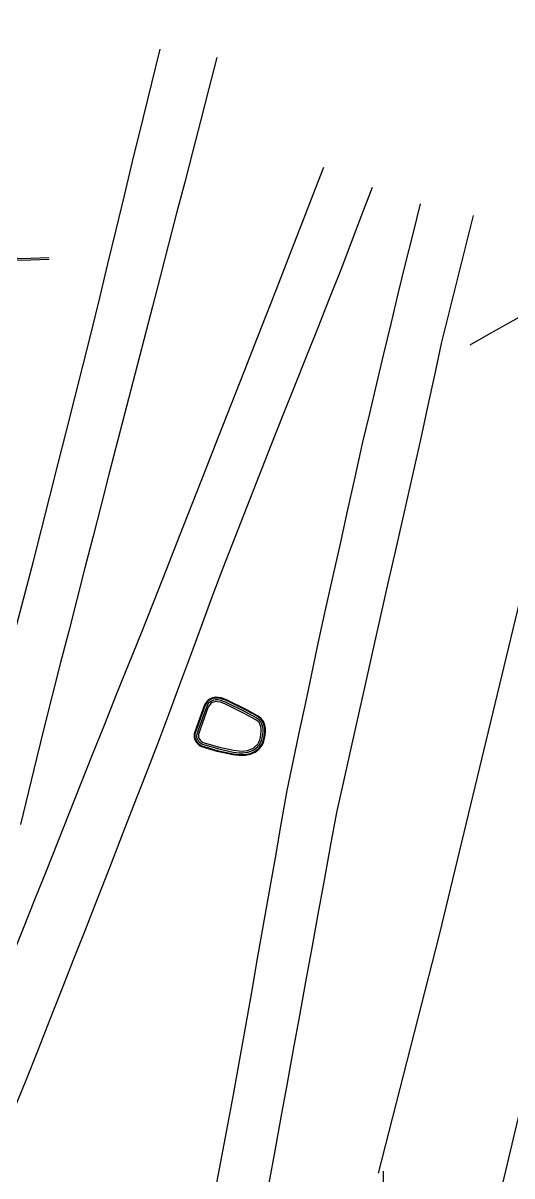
# Model space of a CAD drawing. Header units: metres. Extents: x 585772 to 587013, y 4140825 to 4141582.
# Drawn here: x 586124.37 to 586138.08, y 4140855.32 to 4140887.66 of the extents above; entities that cross this region are included whole.
import ezdxf

# ---------------------------------------------------------------- set-up
doc = ezdxf.new("R2010")
doc.units = ezdxf.units.M
doc.header["$MEASUREMENT"] = 0
for name, color, linetype, lineweight in [('BACK_OF_CURB', 5, 'Continuous', 30), ('BOTTOM_OF_CURB', 3, 'Continuous', 30), ('GUTTER', 30, 'Continuous', 30), ('LIGHT_POLE', 5, 'Continuous', 30), ('PAINT_STRIPE', 4, 'Continuous', 30), ('RAILS', 1, 'Continuous', 30), ('TOP_OF_CURB', 1, 'Continuous', 30)]:
    doc.layers.add(name, color=color, linetype=linetype, lineweight=lineweight)
doc.layers.add('PAVED_ROAD', color=140, linetype='Continuous', lineweight=30, true_color=0x38a9ff)

# ---------------------------------------------------------------- blocks, each defined once
blk = doc.blocks.new('SYM205')
at = {"color": 0, "linetype": 'ByBlock', "lineweight": -2}
for p, q in [((0, 0.25), (0, 0.5)), ((-0.25, 0.25), (-0.375, 0.375)), ((0.25, 0.25), (0.375, 0.375)), ((0.25, 0), (0.5, 0)), ((-0.25, -0.25), (-0.375, -0.375)), ((0, -0.25), (0, -0.5)), ((0.25, -0.25), (0.375, -0.375))]:
    blk.add_line(p, q, dxfattribs=at)
at = {"color": 0, "linetype": 'ByBlock', "lineweight": -2, "flags": 128}
blk.add_lwpolyline([(-0.5, 0), (-0.25, 0, 1), (0.25, 0, 1), (-0.25, 0)], format="xyb", dxfattribs=at)
blk = doc.blocks.new('SYM205_1')
at = {"layer": 'LIGHT_POLE', "xscale": 26.246667, "yscale": 26.246667, "zscale": 26.246667}
blk.add_blockref('SYM205', (0, 0), dxfattribs=at)
blk = doc.blocks.new('SYM003')
at = {"layer": 'LIGHT_POLE', "xscale": 0.5, "yscale": 0.5, "zscale": 0.5}
blk.add_blockref('SYM205_1', (0, 0), dxfattribs=at)

msp = doc.modelspace()

# ---------------------------------------------------------------- linework, layer by layer
at = {"layer": 'BACK_OF_CURB'}
msp.add_polyline3d([(586129.834091, 4140867.353993, -18.619), (586130.27341, 4140867.257672, -18.628), (586130.429423, 4140867.24033, -18.632), (586130.534015, 4140867.238534, -18.634), (586130.586996, 4140867.24232, -18.636), (586130.665396, 4140867.257196, -18.638), (586130.709465, 4140867.268532, -18.639), (586130.78301, 4140867.296625, -18.641), (586130.810492, 4140867.309863, -18.642), (586130.839219, 4140867.33197, -18.643), (586130.908451, 4140867.391535, -18.645), (586130.949102, 4140867.434596, -18.646), (586130.980863, 4140867.485832, -18.647), (586131.005708, 4140867.551698, -18.648), (586131.024609, 4140867.623283, -18.649), (586131.040285, 4140867.704263, -18.649), (586131.049817, 4140867.794852, -18.65), (586131.049817, 4140867.860466, -18.651), (586131.034725, 4140867.929485, -18.651), (586131.013522, 4140867.995243, -18.651), (586130.995116, 4140868.025375, -18.651), (586130.955227, 4140868.071267, -18.651), (586130.880095, 4140868.126535, -18.651), (586130.592725, 4140868.283115, -18.65), (586130.030146, 4140868.56355, -18.65), (586129.901544, 4140868.608818, -18.65), (586129.827067, 4140868.621966, -18.65), (586129.768672, 4140868.623913, -18.65), (586129.721353, 4140868.612552, -18.65), (586129.672169, 4140868.594838, -18.649), (586129.635247, 4140868.570213, -18.649), (586129.612141, 4140868.547097, -18.648), (586129.563919, 4140868.475782, -18.648), (586129.344256, 4140867.867138, -18.64), (586129.287643, 4140867.697204, -18.638), (586129.284514, 4140867.65651, -18.637), (586129.285345, 4140867.634901, -18.636), (586129.290681, 4140867.615835, -18.635), (586129.298357, 4140867.598769, -18.635), (586129.316352, 4140867.569966, -18.634), (586129.340663, 4140867.534062, -18.633), (586129.353375, 4140867.522139, -18.633), (586129.397034, 4140867.487906, -18.631), (586129.420605, 4140867.476552, -18.631), (586129.841036, 4140867.352207, -18.625)], dxfattribs=at)
at = {"layer": 'BOTTOM_OF_CURB'}
msp.add_polyline3d([(586129.812675, 4140867.256313, -18.739), (586130.257133, 4140867.158866, -18.748), (586130.423027, 4140867.140425, -18.752), (586130.536726, 4140867.138473, -18.754), (586130.599923, 4140867.142989, -18.756), (586130.687196, 4140867.159548, -18.758), (586130.739861, 4140867.173096, -18.759), (586130.82262, 4140867.204708, -18.761), (586130.863247, 4140867.224278, -18.762), (586130.902369, 4140867.254385, -18.763), (586130.977604, 4140867.319115, -18.765), (586131.028764, 4140867.373307, -18.766), (586131.07099, 4140867.441424, -18.767), (586131.101084, 4140867.521207, -18.768), (586131.12215, 4140867.600991, -18.769), (586131.139284, 4140867.6895, -18.769), (586131.149817, 4140867.789606, -18.77), (586131.149817, 4140867.871271, -18.771), (586131.131384, 4140867.955571, -18.771), (586131.105052, 4140868.037236, -18.771), (586131.076086, 4140868.084654, -18.771), (586131.023422, 4140868.145244, -18.771), (586130.933892, 4140868.211103, -18.771), (586130.638969, 4140868.371799, -18.77), (586130.069203, 4140868.655816, -18.77), (586129.927009, 4140868.705868, -18.77), (586129.837479, 4140868.721674, -18.77), (586129.758482, 4140868.724309, -18.77), (586129.692651, 4140868.708503, -18.77), (586129.62682, 4140868.684793, -18.769), (586129.571522, 4140868.647912, -18.769), (586129.534657, 4140868.611031, -18.768), (586129.474092, 4140868.521463, -18.768), (586129.249774, 4140867.89992, -18.76), (586129.18888, 4140867.717138, -18.758), (586129.184366, 4140867.658429, -18.757), (586129.185871, 4140867.61929, -18.756), (586129.196404, 4140867.581656, -18.755), (586129.209946, 4140867.55155, -18.755), (586129.232517, 4140867.515421, -18.754), (586129.264116, 4140867.468755, -18.753), (586129.288191, 4140867.446175, -18.753), (586129.343865, 4140867.40252, -18.751), (586129.384492, 4140867.382951, -18.751), (586129.812675, 4140867.256313, -18.745)], dxfattribs=at)
at = {"layer": 'GUTTER'}
msp.add_polyline3d([(586061.065229, 4140896.571874, -18.9), (586070.512888, 4140894.164773, -18.828), (586079.960547, 4140891.757672, -18.825025), (586090.849354, 4140889.386711, -18.820392), (586103.394299, 4140886.135482, -18.815934), (586111.132038, 4140884.249151, -18.816448), (586118.716108, 4140882.254299, -18.820383), (586122.455339, 4140881.364953, -18.825884), (586123.598274, 4140881.110855, -18.82801), (586124.33201, 4140881.054388, -18.831873), (586125.093967, 4140881.082621, -18.84)], dxfattribs=at)
at = {"layer": 'PAINT_STRIPE'}
for points in [[(586136.908315, 4140878.632421, -18.837), (586137.415134, 4140878.92282, -18.826), (586137.885094, 4140879.180952, -18.817), (586138.428773, 4140879.489788, -18.809), (586139.166108, 4140879.929996, -18.799869), (586139.783506, 4140880.321803, -18.79622), (586140.244251, 4140880.63064, -18.797741), (586140.995265, 4140881.248313, -18.804778), (586140.119634, 4140886.587125, -18.871)], [(586134.339615, 4140855.400108, -18.704), (586136.047468, 4140862.078909, -18.727731), (586138.553847, 4140872.480322, -18.768369), (586139.64835, 4140876.864678, -18.786)], [(586142.961536, 4140876.327671, -18.735), (586140.93261, 4140868.00145, -18.70175), (586138.903685, 4140859.67523, -18.672289), (586137.639458, 4140854.361843, -18.656)]]:
    msp.add_polyline3d(points, dxfattribs=at)
at = {"layer": 'PAVED_ROAD'}
for points in [[(586061.053734, 4140896.526759, -18.9), (586070.501393, 4140894.119659, -18.828), (586079.949844, 4140891.712356, -18.826288), (586090.838557, 4140889.341415, -18.819799), (586103.382945, 4140886.09033, -18.813108), (586111.120603, 4140884.20402, -18.811786), (586118.704799, 4140882.209135, -18.814479), (586122.444901, 4140881.319582, -18.817851), (586123.591402, 4140881.06469, -18.822026), (586124.331083, 4140881.007766, -18.827851), (586125.095691, 4140881.036098, -18.838)], [(586129.808211, 4140867.235956, -18.74), (586130.253741, 4140867.138274, -18.749), (586130.421694, 4140867.119604, -18.752), (586130.537291, 4140867.11762, -18.755), (586130.602618, 4140867.122288, -18.756), (586130.69174, 4140867.139197, -18.758), (586130.746196, 4140867.153206, -18.759), (586130.830875, 4140867.185552, -18.761), (586130.874241, 4140867.206441, -18.762), (586130.91553, 4140867.238215, -18.763), (586130.992017, 4140867.304022, -18.765), (586131.045367, 4140867.360534, -18.766), (586131.089773, 4140867.432169, -18.767), (586131.120961, 4140867.514853, -18.768), (586131.142478, 4140867.596345, -18.769), (586131.159916, 4140867.686424, -18.769), (586131.170657, 4140867.788513, -18.77), (586131.170657, 4140867.873523, -18.77), (586131.151529, 4140867.961007, -18.771), (586131.124127, 4140868.045987, -18.771), (586131.092961, 4140868.097008, -18.771), (586131.037634, 4140868.160662, -18.771), (586130.945103, 4140868.228728, -18.771), (586130.648607, 4140868.390281, -18.772), (586130.077343, 4140868.675044, -18.772), (586129.932316, 4140868.726094, -18.772), (586129.839649, 4140868.742454, -18.772), (586129.756358, 4140868.745232, -18.772), (586129.686669, 4140868.728499, -18.772), (586129.617369, 4140868.703541, -18.771), (586129.558241, 4140868.664106, -18.771), (586129.518509, 4140868.624356, -18.77), (586129.455372, 4140868.530984, -18.769), (586129.230083, 4140867.906752, -18.762), (586129.168298, 4140867.721292, -18.759), (586129.163495, 4140867.658829, -18.759), (586129.16514, 4140867.616037, -18.758), (586129.176756, 4140867.574533, -18.757), (586129.191521, 4140867.541709, -18.757), (586129.215045, 4140867.504054, -18.756), (586129.248163, 4140867.455145, -18.755), (586129.274606, 4140867.430344, -18.754), (586129.332784, 4140867.384725, -18.753), (586129.376966, 4140867.363444, -18.753), (586129.806764, 4140867.236328, -18.747)]]:
    msp.add_polyline3d(points, dxfattribs=at)
at = {"layer": 'RAILS'}
for points in [[(586124.193853, 4140870.786579, -18.80525), (586124.425254, 4140871.674309, -18.814), (586124.656654, 4140872.562038, -18.8235), (586124.888054, 4140873.449767, -18.828216), (586125.121246, 4140874.374193, -18.837179), (586125.354438, 4140875.298619, -18.849), (586125.58763, 4140876.223045, -18.859375), (586125.820822, 4140877.147471, -18.8665), (586126.054014, 4140878.071897, -18.869), (586126.287206, 4140878.996323, -18.871216), (586126.517945, 4140879.951339, -18.8755), (586126.748684, 4140880.906355, -18.877), (586126.979424, 4140881.861372, -18.877), (586127.210163, 4140882.816388, -18.87975), (586127.440902, 4140883.771404, -18.886), (586127.747345, 4140885.013833, -18.895), (586127.980705, 4140885.969101, -18.899), (586128.214065, 4140886.924369, -18.9)], [(586129.80676, 4140886.690693, -18.914), (586129.580393, 4140885.8173, -18.91), (586129.354026, 4140884.943906, -18.906), (586129.127659, 4140884.070513, -18.905), (586128.901293, 4140883.197119, -18.9), (586128.674926, 4140882.323726, -18.894), (586128.448559, 4140881.450332, -18.89), (586128.222192, 4140880.576939, -18.883), (586127.995825, 4140879.703545, -18.874376), (586127.753897, 4140878.769303, -18.868), (586127.511968, 4140877.835062, -18.862), (586127.27004, 4140876.90082, -18.854), (586127.028112, 4140875.966578, -18.844), (586126.786183, 4140875.032336, -18.832), (586126.558808, 4140874.146715, -18.824), (586126.331434, 4140873.261094, -18.819), (586126.104059, 4140872.375473, -18.813), (586125.876684, 4140871.489852, -18.808), (586125.649309, 4140870.60423, -18.803), (586125.421934, 4140869.718609, -18.801), (586125.194559, 4140868.832988, -18.801), (586124.967184, 4140867.947367, -18.797), (586124.741888, 4140867.025294, -18.794), (586124.516593, 4140866.103221, -18.791), (586124.291297, 4140865.181148, -18.788)], [(586124.064489, 4140861.469998, -18.767296), (586124.383175, 4140862.273355, -18.771), (586124.701861, 4140863.076713, -18.771), (586125.020547, 4140863.880071, -18.774), (586125.339233, 4140864.683429, -18.777), (586125.657919, 4140865.486786, -18.778), (586125.976605, 4140866.290144, -18.781), (586126.318329, 4140867.142633, -18.783), (586126.660053, 4140867.995122, -18.781), (586127.001777, 4140868.847611, -18.783), (586127.343501, 4140869.7001, -18.7895), (586127.685224, 4140870.552589, -18.799), (586128.026948, 4140871.405077, -18.808), (586128.391241, 4140872.333663, -18.816), (586128.755534, 4140873.262249, -18.821), (586129.119826, 4140874.190835, -18.825), (586129.484119, 4140875.119421, -18.829), (586129.848411, 4140876.048007, -18.835281), (586130.212704, 4140876.976593, -18.844125), (586130.576997, 4140877.905179, -18.857), (586130.941289, 4140878.833765, -18.86925), (586131.305582, 4140879.762351, -18.880239), (586131.6054, 4140880.533666, -18.889), (586131.905219, 4140881.304981, -18.894), (586132.205037, 4140882.076296, -18.896), (586132.504855, 4140882.847611, -18.894), (586132.804674, 4140883.618926, -18.893)], [(586124.06415, 4140857.048293, -18.757), (586124.430859, 4140857.96153, -18.7595), (586124.797568, 4140858.874767, -18.759), (586125.129614, 4140859.718953, -18.7595), (586125.461661, 4140860.563139, -18.763), (586125.793708, 4140861.407324, -18.765), (586126.125755, 4140862.25151, -18.766), (586126.457801, 4140863.095696, -18.768), (586126.797946, 4140863.970905, -18.771), (586127.138091, 4140864.846114, -18.772), (586127.478236, 4140865.721324, -18.776), (586127.81838, 4140866.596533, -18.778), (586128.158525, 4140867.471742, -18.781), (586128.462028, 4140868.289691, -18.782), (586128.76553, 4140869.10764, -18.788), (586129.069033, 4140869.925589, -18.7955), (586129.372535, 4140870.743538, -18.8), (586129.676038, 4140871.561487, -18.807), (586129.97954, 4140872.379436, -18.812), (586130.316858, 4140873.237697, -18.817), (586130.654175, 4140874.095958, -18.819), (586130.991492, 4140874.954219, -18.82325), (586131.328809, 4140875.81248, -18.82925), (586131.666127, 4140876.670742, -18.84), (586131.991002, 4140877.485408, -18.854), (586132.315877, 4140878.300075, -18.864), (586132.640752, 4140879.114742, -18.877), (586132.965628, 4140879.929408, -18.8885), (586133.290503, 4140880.744075, -18.895), (586133.582542, 4140881.513089, -18.897), (586133.87458, 4140882.282104, -18.902), (586134.166619, 4140883.051118, -18.908)], [(586135.505351, 4140882.590244, -18.88), (586135.297221, 4140881.745989, -18.876), (586135.089092, 4140880.901734, -18.871), (586134.880963, 4140880.057479, -18.863), (586134.681242, 4140879.219142, -18.855344), (586134.481522, 4140878.380805, -18.850375), (586134.281801, 4140877.542469, -18.8495), (586134.08208, 4140876.704132, -18.849244), (586133.88236, 4140875.865795, -18.846477), (586133.671213, 4140874.916073, -18.84), (586133.460065, 4140873.966352, -18.832), (586133.248918, 4140873.01663, -18.826), (586133.037771, 4140872.066908, -18.82), (586132.826623, 4140871.117186, -18.814), (586132.615476, 4140870.167465, -18.805), (586132.445925, 4140869.36029, -18.8), (586132.276373, 4140868.553114, -18.794), (586132.106822, 4140867.745939, -18.79), (586131.93727, 4140866.938764, -18.7845), (586131.767719, 4140866.131589, -18.780611), (586131.601793, 4140865.189071, -18.7775), (586131.435867, 4140864.246553, -18.77825), (586131.269941, 4140863.304035, -18.7835), (586131.104015, 4140862.361517, -18.788), (586130.938089, 4140861.419, -18.787688), (586130.772163, 4140860.476482, -18.78475), (586130.606238, 4140859.533964, -18.77775), (586130.440312, 4140858.591446, -18.772), (586130.274386, 4140857.648928, -18.76842), (586130.104431, 4140856.757748, -18.76325), (586129.934476, 4140855.866568, -18.762), (586129.764522, 4140854.975388, -18.760875)], [(586131.263875, 4140855.070107, -18.74775), (586131.436823, 4140856.019415, -18.7475), (586131.609772, 4140856.968723, -18.75175), (586131.782721, 4140857.918031, -18.757), (586131.95567, 4140858.867339, -18.76), (586132.128619, 4140859.816647, -18.765), (586132.301568, 4140860.765955, -18.7675), (586132.474517, 4140861.715263, -18.771), (586132.647465, 4140862.664571, -18.774), (586132.820414, 4140863.61388, -18.7785), (586132.993363, 4140864.563188, -18.78), (586133.166312, 4140865.512496, -18.780451), (586133.372959, 4140866.432216, -18.785813), (586133.579606, 4140867.351935, -18.796), (586133.786254, 4140868.271655, -18.807), (586133.992901, 4140869.191375, -18.816), (586134.199548, 4140870.111095, -18.824), (586134.406195, 4140871.030815, -18.828), (586134.612842, 4140871.950535, -18.8285), (586134.819489, 4140872.870255, -18.828422), (586134.99892, 4140873.655534, -18.82725), (586135.17835, 4140874.440813, -18.8295), (586135.35778, 4140875.226091, -18.833), (586135.53721, 4140876.01137, -18.838384), (586135.725377, 4140876.89613, -18.841), (586135.913543, 4140877.78089, -18.846729), (586136.10171, 4140878.66565, -18.855416), (586136.32584, 4140879.564619, -18.865354), (586136.54997, 4140880.463588, -18.872), (586136.774101, 4140881.362558, -18.875), (586136.998231, 4140882.261527, -18.881)]]:
    msp.add_polyline3d(points, dxfattribs=at)
at = {"layer": 'TOP_OF_CURB'}
msp.add_polyline3d([(586129.823383, 4140867.305153, -18.619), (586130.265271, 4140867.208269, -18.628), (586130.426225, 4140867.190378, -18.632), (586130.53537, 4140867.188504, -18.634), (586130.593459, 4140867.192655, -18.636), (586130.676296, 4140867.208372, -18.638), (586130.724663, 4140867.220814, -18.639), (586130.802815, 4140867.250667, -18.641), (586130.836869, 4140867.26707, -18.642), (586130.870794, 4140867.293177, -18.643), (586130.943028, 4140867.355325, -18.645), (586130.988933, 4140867.403951, -18.646), (586131.025927, 4140867.463628, -18.647), (586131.053396, 4140867.536453, -18.648), (586131.07338, 4140867.612137, -18.649), (586131.089784, 4140867.696882, -18.649), (586131.099817, 4140867.792229, -18.65), (586131.099817, 4140867.865868, -18.651), (586131.083055, 4140867.942528, -18.651), (586131.059287, 4140868.016239, -18.651), (586131.035601, 4140868.055015, -18.651), (586130.989324, 4140868.108256, -18.651), (586130.906993, 4140868.168819, -18.651), (586130.615847, 4140868.327457, -18.65), (586130.049675, 4140868.609683, -18.65), (586129.914276, 4140868.657343, -18.65), (586129.832273, 4140868.67182, -18.65), (586129.763577, 4140868.674111, -18.65), (586129.707002, 4140868.660527, -18.65), (586129.649495, 4140868.639816, -18.649), (586129.603385, 4140868.609063, -18.649), (586129.573399, 4140868.579064, -18.648), (586129.519006, 4140868.498623, -18.648), (586129.297015, 4140867.883529, -18.64), (586129.238262, 4140867.707171, -18.638), (586129.23444, 4140867.65747, -18.637), (586129.235608, 4140867.627095, -18.636), (586129.243542, 4140867.598746, -18.635), (586129.254152, 4140867.575159, -18.635), (586129.274434, 4140867.542693, -18.634), (586129.302389, 4140867.501409, -18.633), (586129.320783, 4140867.484157, -18.633), (586129.370449, 4140867.445213, -18.631), (586129.402549, 4140867.429751, -18.631), (586129.826855, 4140867.30426, -18.625)], dxfattribs=at)

# ---------------------------------------------------------------- block references
at = {"layer": 'LIGHT_POLE', "xscale": 0.2, "yscale": 0.2, "zscale": 0.2}
msp.add_blockref('SYM003', (586134.4756, 4140854.1454, -18.5779), dxfattribs=at)

doc.saveas('drawing.dxf')
